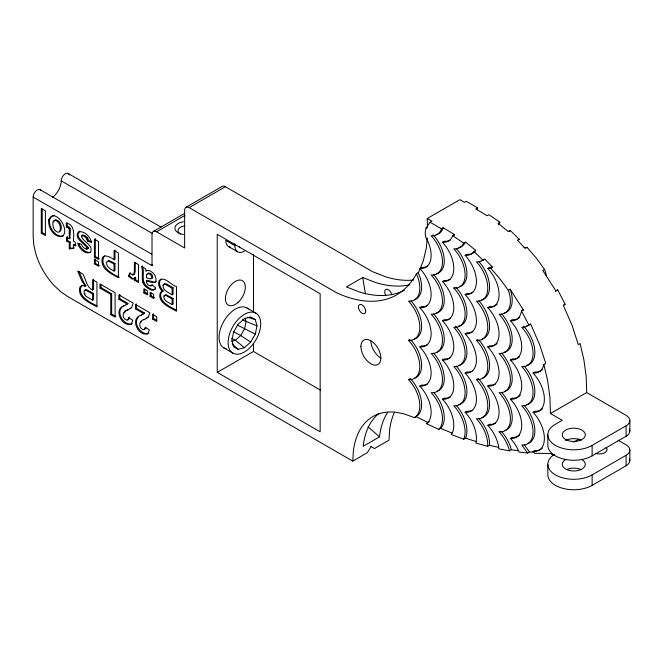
<?xml version="1.0" encoding="UTF-8"?>
<svg xmlns="http://www.w3.org/2000/svg" width="663" height="663" viewBox="0 0 663 663"><rect width="100%" height="100%" fill="white"/><g stroke="black" fill="none" stroke-linecap="round" stroke-linejoin="round"><path stroke-width="0.99" d="M40.758 190.322A5.768 3.332 -60 0 0 36.175 190.77A5.768 3.332 -60 0 0 33.15 197.068L33.15 236.815L33.813 244.954L35.769 253.539A48.689 28.111 60 0 0 54.399 285.811L60.863 291.803L67.576 296.444L352.774 461.1L353.362 451.064A97.37 56.214 60 0 1 395.272 412.187L403.8 413.77L414.441 417.632A26.023 15.025 60 0 0 408.491 379.584A26.023 15.025 60 0 0 419.812 366.506A26.023 15.025 60 0 0 408.491 340.351A26.023 15.025 60 0 0 419.812 327.273A26.023 15.025 60 0 0 408.491 301.118A26.023 15.025 60 0 0 416.72 274.474L416.414 273.869L418.801 271.921L423.384 260.6L426.35 247.78L427.245 237.942M379.087 413.356A97.37 56.214 60 0 0 363.324 445.312L363.274 446.24L379.576 436.826L379.634 435.898A97.37 56.214 60 0 1 387.714 412.32M476.697 441.724L465.525 438.152L463.71 439.196A26.023 15.025 60 0 0 453.782 405.731A26.023 15.025 60 0 0 465.111 392.653A26.023 15.025 60 0 0 453.782 366.506A26.023 15.025 60 0 0 465.111 353.429A26.023 15.025 60 0 0 453.782 327.273A26.023 15.025 60 0 0 465.111 314.196A26.023 15.025 60 0 0 453.782 288.049A26.023 15.025 60 0 0 465.111 274.971A26.023 15.025 60 0 0 453.782 248.816A26.023 15.025 60 0 0 462.02 245.741L463.661 243.139L465.476 242.086L475.694 250.382L475.156 251.236A26.023 15.025 60 0 1 466.918 254.31L465.111 255.354A26.023 15.025 60 0 1 476.432 281.51A26.023 15.025 60 0 1 465.111 294.579A26.023 15.025 60 0 1 476.432 320.735A26.023 15.025 60 0 1 465.111 333.812A26.023 15.025 60 0 1 476.432 359.968A26.023 15.025 60 0 1 465.111 373.045A26.023 15.025 60 0 1 476.432 399.192A26.023 15.025 60 0 1 465.111 412.27A26.023 15.025 60 0 1 476.084 442.362L475.86 443.075L487.636 446.323L487.761 444.964A26.023 15.025 60 0 0 476.432 418.809A26.023 15.025 60 0 0 487.761 405.731A26.023 15.025 60 0 0 476.432 379.576A26.023 15.025 60 0 0 487.761 366.506A26.023 15.025 60 0 0 476.432 340.351A26.023 15.025 60 0 0 487.761 327.273A26.023 15.025 60 0 0 476.432 301.118A26.023 15.025 60 0 0 487.761 288.049A26.023 15.025 60 0 0 476.432 261.893L479.606 261.761L484.844 259.134L492.626 267.255L490.819 268.3L487.761 268.432A26.023 15.025 60 0 1 499.082 294.579A26.023 15.025 60 0 1 487.761 307.657A26.023 15.025 60 0 1 499.082 333.812A26.023 15.025 60 0 1 487.761 346.89A26.023 15.025 60 0 1 499.082 373.045A26.023 15.025 60 0 1 487.761 386.115A26.023 15.025 60 0 1 499.082 412.27A26.023 15.025 60 0 1 487.761 425.348A26.023 15.025 60 0 1 498.733 447.16L498.874 448.884L509.375 450.799L511.19 449.754L517.836 450.658M487.636 446.323L489.451 445.279L489.567 443.912A26.023 15.025 60 0 0 478.901 418.477M509.375 450.799L509.01 449.116A26.023 15.025 60 0 0 499.082 431.886A26.023 15.025 60 0 0 510.411 418.809A26.023 15.025 60 0 0 499.082 392.653A26.023 15.025 60 0 0 510.411 379.576A26.023 15.025 60 0 0 499.082 353.429A26.023 15.025 60 0 0 510.411 340.351A26.023 15.025 60 0 0 499.082 314.196A26.023 15.025 60 0 0 509.01 292.201L508.314 290.286L510.129 289.234L523.264 309.72L521.45 310.765L521.383 311.593A26.023 15.025 60 0 1 510.411 320.735A26.023 15.025 60 0 1 521.731 346.89A26.023 15.025 60 0 1 510.411 359.968A26.023 15.025 60 0 1 521.731 386.115A26.023 15.025 60 0 1 510.411 399.192A26.023 15.025 60 0 1 521.731 425.348A26.023 15.025 60 0 1 510.411 438.425A26.023 15.025 60 0 1 518.64 451.006L519.046 452.116L527.682 453.011L529.497 451.959L533.79 452.174M523.19 310.549L523.264 309.72M555.809 291.72L555.876 290.891L542.74 270.405L544.555 269.36L536.4 258.214L527.052 247.374L523.994 247.506M557.616 290.676L557.691 289.847L555.876 290.891M163.181 285.073C162.112 290.452 168.651 292.532 172.156 294.803L173.06 294.281L173.06 287.676L166.106 283.814L164.54 283.897L163.181 285.073L164.54 283.897M163.976 296.005C162.957 300.903 169.032 302.494 172.156 304.615L173.06 304.093L173.06 298.391L166.106 294.753L163.976 296.005L165.352 294.911M129.575 316.997L128.697 319.45L126.906 320.13C121.254 318.638 122.241 310.375 128.133 309.795M255.305 334.135L256.987 325.906L255.305 319.624L250.705 316.964L244.415 318.654L238.133 324.224L233.533 332.188L231.851 340.417L233.533 346.699L238.133 349.36L244.415 347.677L250.705 342.1L255.305 334.135L237.255 325.019M86.803 249.131L87.151 248.907C85.643 243.246 73.692 239.459 78.176 232.075C84.259 230.061 90.45 237.006 91.643 242.658L87.533 241.009L86.463 238.299L84.218 236.285L82.825 235.655L81.425 235.895C82.287 241.763 93.466 244.44 90.674 251.94C85.726 255.578 78.632 248.177 77.704 243.064L81.566 244.473L82.51 246.611L84.483 248.31L86.803 249.131L88.055 248.385C86.563 242.989 73.386 237.744 79.867 231.072M82.195 236.011L82.734 235.058L85.129 235.763L87.375 237.777L88.436 240.487L91.726 241.813M477.302 209.052L477.667 207.867L466.346 201.328L464.531 202.381L459.857 199.679L427.237 218.508L431.92 221.21L430.105 222.254C426.334 227.301 424.163 230.276 425.762 237.246A26.023 15.025 60 0 1 419.812 268.432A26.023 15.025 60 0 1 431.132 294.587A26.023 15.025 60 0 1 419.812 307.657A26.023 15.025 60 0 1 431.132 333.812A26.023 15.025 60 0 1 419.812 346.89A26.023 15.025 60 0 1 431.132 373.045A26.023 15.025 60 0 1 419.812 386.115A26.023 15.025 60 0 1 428.049 422.273L426.4 423.649L438.732 429.342L441.185 427.768A26.023 15.025 60 0 0 433.602 392.322M454.205 235.464L454.47 234.586L443.24 227.749L441.434 228.793L441.061 229.978A26.023 15.025 60 0 1 431.132 235.738A26.023 15.025 60 0 1 442.461 261.893A26.023 15.025 60 0 1 431.132 274.971A26.023 15.025 60 0 1 442.461 301.118A26.023 15.025 60 0 1 431.132 314.196A26.023 15.025 60 0 1 442.461 340.351A26.023 15.025 60 0 1 431.132 353.429A26.023 15.025 60 0 1 442.461 379.576A26.023 15.025 60 0 1 431.132 392.653A26.023 15.025 60 0 1 439.37 428.812L438.732 429.342M443.24 227.749L442.876 228.926A26.023 15.025 60 0 1 438.898 233.517M454.47 234.586L452.663 235.63L452.39 236.517A26.023 15.025 60 0 1 442.461 242.277A26.023 15.025 60 0 1 453.782 268.432A26.023 15.025 60 0 1 442.461 281.51A26.023 15.025 60 0 1 453.782 307.657A26.023 15.025 60 0 1 442.461 320.735A26.023 15.025 60 0 1 453.782 346.89A26.023 15.025 60 0 1 442.461 359.968A26.023 15.025 60 0 1 453.782 386.115A26.023 15.025 60 0 1 442.461 399.192A26.023 15.025 60 0 1 452.39 432.657L451.213 434.53L463.71 439.196M527.682 453.011L521.731 444.964A26.023 15.025 60 0 0 533.052 431.886A26.023 15.025 60 0 0 521.731 405.731A26.023 15.025 60 0 0 533.052 392.653A26.023 15.025 60 0 0 521.731 366.506A26.023 15.025 60 0 0 533.052 353.429A26.023 15.025 60 0 0 521.731 327.273L524.905 327.141L530.69 324.066L539.583 344.536L545.359 362.147L545.657 363.432L543.851 364.476L542.98 367.277A26.023 15.025 60 0 1 533.052 373.037A26.023 15.025 60 0 1 544.381 399.192A26.023 15.025 60 0 1 533.052 412.27A26.023 15.025 60 0 1 544.381 438.425A26.023 15.025 60 0 1 533.052 451.503L534.585 453.326L550.447 453.467L553.812 455.406M138.658 281.543L135.617 279.778L135.617 277.242L132.948 279.123L132.119 279.073L128.481 276.222L129.749 272.825L132.467 275.037L134.572 274.026L135.235 270.985L135.318 262.647M128.481 276.222L129.384 275.7L130.338 273.156M54.001 221.384L54.814 220.116L56.032 219.76C60.598 220.878 62.811 227.666 60.209 231.379M161.333 292.035C157.678 301.433 170.275 306.778 176.524 310.201M107.489 261.661L109.204 260.542L114.981 263.493L114.981 270.496L114.069 271.018C110.655 269.311 104.887 266.178 106.95 261.504L108.301 261.065L114.069 264.015L114.981 263.493M147.468 274.084L148.446 273.081C150.973 272.684 153.377 275.617 152.631 278.021L151.214 278.352M124.097 312.969L125.895 311.005M140.705 322.558L141.343 321.464M465.476 242.086L463.827 244.697A26.023 15.025 60 0 1 458.771 247.631M475.694 250.382L473.341 252.28A26.023 15.025 60 0 1 465.111 255.354M498.253 224.823L499.902 222.213L488.896 214.704L487.09 215.757L475.86 208.92L477.667 207.867M371.131 446.597L367.269 452.73L352.774 461.1M509.582 231.362L510.12 230.509L511.314 231.478L519.27 239.26L518.623 239.799M416.414 273.869C411.408 283.209 403.891 291.165 394.444 296.079A139.636 80.621 60 0 1 336.464 292.681L189.154 207.627A6.406 3.696 60 0 0 184.629 210.246L184.629 248.012L156.543 231.793A6.406 3.696 60 0 0 152.009 234.412L152.009 265.689L33.15 197.068M127.793 319.98L128.672 317.519L132.749 320.345L131.332 324.141C123.575 324.646 116.058 313.392 121.934 307.16M144.741 319.384C138.849 319.964 137.863 328.226 143.515 329.718L144.998 328.724L145.28 327.108L149.366 329.934L147.94 333.729M145.91 328.202L144.401 329.569M160.952 278.974C157.711 282.645 160.396 288.281 163.521 291.132L161.374 291.844M104.447 255.785C98.48 265.648 111.55 274.018 119.299 277.167M138.542 316.748C132.65 322.972 140.216 334.326 147.982 333.696M133.777 278.717L135.617 277.242M126.169 304.773L127.909 303.422L119.779 298.723L118.868 299.245L118.868 294.853L133.23 303.148L131.838 307.06L130.097 308.651M127.909 303.422L123.708 306.082M142.777 314.361L144.526 313.011L136.387 308.312L135.476 308.834L135.476 304.441L136.387 303.919M144.526 313.011L140.324 315.671M81.773 285.562C75.996 295.11 90.11 302.792 97.013 305.875M146.705 318.248L148.446 316.649L149.846 312.737L135.476 304.441M148.769 316.657L143.838 319.906M155.656 288.927C152.391 291.521 148.23 287.245 145.719 285.272C140.946 279.877 144.924 272.037 142.396 265.813M133.13 275.012L134.075 273.57L134.332 271.507L134.415 262.25L138.509 264.62L138.509 282.504L134.705 280.308L134.705 277.764M484.844 259.134L481.421 260.708M530.69 324.066L526.712 326.088M563.923 305.179L565.116 304.184L557.691 289.847M426.4 423.649L429.309 421.685M156.302 281.435L154.545 282.239L147.31 280.316L146.399 280.847C146.075 283.441 148.429 285.728 150.891 285.935L152.357 285.049M162.286 291.322L160.421 292.557C156.708 302.361 170.159 307.574 176.474 311.22L176.474 286.532C171.253 285.538 164.499 275.584 159.244 280.466C157.429 284.394 159.692 288.927 162.617 291.654M150.891 285.935L151.885 284.767L155.606 287.684C153.866 293.369 147.269 288.19 144.816 285.794C140.042 280.399 144.02 272.559 141.484 266.335L145.545 268.681L146.084 270.943L147.169 270.537A9.116 5.263 60 0 1 150.882 271.358L153.02 272.965A6.34 3.655 60 0 1 155.25 276.173C156.07 278.145 156.717 281.162 154.645 282.571L152.266 282.554L146.399 280.847M88.055 248.385L86.778 248.459M124.619 305.56C112.271 308.883 122.655 328.831 132.235 323.619M141.227 315.149C128.879 318.472 139.263 338.42 148.844 333.207M127.23 310.317L131.001 308.129M41.305 233.185L45.399 235.547L45.399 210.859L41.305 208.497L41.305 233.185L42.208 232.655L45.49 234.553M69.292 248.849L73.402 248.459L73.402 244.912L75.284 245.998L75.284 242.227L73.402 241.141C73.891 234.818 74.911 224.227 66.151 223.149L66.499 227.019L67.411 226.497C72.756 227.384 69.027 234.868 70.195 238.241L69.292 238.763L66.491 237.147L66.491 240.918L69.292 242.534L70.195 242.012L70.195 248.327L69.292 248.849L69.292 242.534M66.499 227.019L68.148 227.517L69.06 226.995M68.148 227.517L68.844 228.155L69.748 227.624M69.292 238.763L69.209 228.959L70.112 228.437M66.491 240.918L67.394 240.396L70.195 242.012M81.425 235.895L82.734 235.058M73.402 244.912L74.306 244.39L76.187 245.476M86.463 238.299L87.375 237.777M87.135 239.567L88.038 239.045M87.533 241.009L88.436 240.487M86.861 247.34L87.765 246.818M87.168 247.912L88.071 247.39M87.267 248.434L88.171 247.912M94.403 257.037L98.497 259.399L98.497 241.514L94.403 239.152L94.403 257.037L95.306 256.506L99.4 258.877M94.403 259.457L98.497 261.827L98.497 266.203L94.403 263.833L94.403 259.457L95.306 258.935M185.955 207.312L222.188 186.394A6.406 3.696 60 0 1 225.395 186.709L372.705 271.755L385.468 276.744A139.636 80.621 60 0 0 413.753 280.018M189.154 207.627L225.395 186.709M94.403 263.833L95.306 263.31L99.4 265.681M153.335 231.478L184.273 213.619M156.543 231.793L184.828 215.467M114.069 259.821L114.069 250.506L118.387 253.001L118.387 277.689C111.699 273.927 101.762 269.858 102.011 260.634C101.63 252.578 110.704 256.879 114.069 259.821L114.981 259.299L114.981 249.984M85.096 286.25L81.715 280.656L77.72 271.092L82.883 274.076C86.057 279.256 86.397 287.261 92.621 290.004L92.621 279.695L96.939 282.189L96.939 306.878C90.085 302.718 78.408 298.723 79.543 288.587C79.635 285.712 82.958 284.957 85.096 286.25L85.999 285.728L83.687 282.322L78.996 271.474M84.914 290.626A3.29 1.898 60 0 1 86.455 289.64L93.524 293.419L93.524 299.684L92.621 300.206L86.099 296.361L84.474 294.455L85.386 293.933M92.621 290.004L93.524 289.482L93.524 279.173M100.03 288.132L110.762 294.331L110.762 314.66L115.08 317.146L115.08 292.665L100.03 283.979L100.03 288.132L100.933 287.609L111.666 293.808L111.666 314.129L115.984 316.624M84.474 294.455L84.01 291.156A3.29 1.898 60 0 1 85.552 290.162L92.621 293.941L93.524 293.419M146.084 270.943L146.987 270.421M134.705 280.308L135.617 279.778M110.762 294.331L111.666 293.808M142.926 282.803L143.83 282.281M143.846 292.806L147.377 294.844L147.377 290.784L143.846 288.753L143.846 292.806L144.758 292.284L147.401 293.808M110.762 314.66L111.666 314.129M150.136 296.436L153.65 298.466L153.65 294.405L150.136 292.375L150.136 296.436L151.04 295.913L154.554 297.944M163.628 284.419L165.203 284.336L172.156 288.198L173.06 287.676M164.449 295.433L166.189 295.549L172.156 298.914L173.06 298.391M152.647 314.353L156.741 316.715L156.741 321.447L152.647 319.085L152.647 314.353L153.551 313.831M152.647 319.085L153.551 318.563L156.824 320.453M143.515 329.718L144.418 329.196M425.654 228.072L427.577 226.978M409.734 284.792A139.636 80.621 60 0 1 375.507 282.504L362.736 277.507L346.426 286.922L359.197 291.919A139.636 80.621 60 0 0 404.405 290.328M442.461 242.277L444.276 241.233A26.023 15.025 60 0 0 450.227 240.056M217.24 372.391L320.154 431.812L320.154 293.726L217.24 234.304L217.24 372.391L253.481 351.473L320.594 390.225M419.812 268.432L421.627 267.388A26.023 15.025 60 0 0 427.577 266.211M499.902 222.213L498.087 223.257L508.306 231.553L510.12 230.509M442.461 281.51L444.276 280.457A26.023 15.025 60 0 0 450.227 279.289M519.27 239.26L517.463 240.304L525.245 248.426L527.052 247.374M419.812 307.657L421.627 306.613A26.023 15.025 60 0 0 427.577 305.444M453.782 288.049L454.992 287.344M487.761 268.432L489.567 267.388L492.626 267.255M465.111 294.579L466.918 293.535A26.023 15.025 60 0 0 472.876 292.366M408.491 340.351L409.693 339.655M442.461 320.735L444.276 319.69A26.023 15.025 60 0 0 450.227 318.513M419.812 346.89L421.627 345.846A26.023 15.025 60 0 0 427.577 344.669M487.761 307.657L489.567 306.613A26.023 15.025 60 0 0 497.109 304.267M465.111 333.812L466.918 332.768A26.023 15.025 60 0 0 472.876 331.591M408.491 379.584L409.693 378.88M442.461 359.968L444.276 358.923A26.023 15.025 60 0 0 450.227 357.747M476.432 340.351L477.642 339.655M510.411 320.735L512.217 319.69A26.023 15.025 60 0 0 519.751 317.337M419.812 386.115L421.627 385.07A26.023 15.025 60 0 0 427.577 383.902M487.761 346.89L489.567 345.846A26.023 15.025 60 0 0 497.109 343.492M565.116 304.184L563.301 305.237L572.194 325.707L578.277 344.603L580.084 343.558L583.871 359.669L586.183 376.534L586.689 392.579L626.096 415.336A12.812 7.401 0 0 1 626.096 425.795L626.096 436.254L592.125 455.871A25.948 14.976 0 0 1 563.848 459.119A25.948 14.976 0 0 1 547.837 445.279L547.837 434.812M465.111 373.045L466.918 371.993A26.023 15.025 60 0 0 471.998 371.263M442.461 399.192L444.276 398.148A26.023 15.025 60 0 0 450.227 396.971M476.432 379.576L477.642 378.88M510.411 359.968L512.217 358.915A26.023 15.025 60 0 0 519.751 356.57M414.317 417.682L416.248 416.588A26.023 15.025 60 0 0 410.298 378.532M487.761 386.115L489.567 385.07A26.023 15.025 60 0 0 495.526 383.902M465.111 412.27L466.918 411.226A26.023 15.025 60 0 0 471.998 410.496M533.052 373.037L534.867 371.993A26.023 15.025 60 0 0 542.4 369.647M510.411 399.192L512.217 398.148A26.023 15.025 60 0 0 520.455 395.073M487.761 425.348L489.567 424.303A26.023 15.025 60 0 0 495.526 423.127M499.082 431.886L500.292 431.19M533.052 412.27L534.867 411.226A26.023 15.025 60 0 0 542.4 408.872M543.851 364.476L547.63 380.587L549.942 397.46L550.447 413.505L586.689 392.579M510.411 438.425L512.217 437.381A26.023 15.025 60 0 0 519.751 435.027M533.052 451.503L534.867 450.45A26.023 15.025 60 0 0 542.4 448.105M573.694 442.138L578.998 439.072M550.447 413.505L562.224 420.301L555.437 424.221A25.948 14.976 0 0 0 555.437 445.412A25.948 14.976 0 0 0 592.125 445.412L626.096 425.795M554.5 454.288A25.948 14.976 0 0 0 555.917 475.18A25.948 14.976 0 0 0 592.125 474.907L626.096 455.29A12.812 7.401 0 0 0 626.096 444.832L618.073 440.199M547.837 464.315L547.837 474.774A25.948 14.976 0 0 0 563.848 488.614A25.948 14.976 0 0 0 592.125 485.366L626.096 465.757A12.812 7.401 0 0 0 629.411 458.614M63.275 235.837C53.471 238.804 43.12 218.243 54.341 215.243M231.793 341.238L235.357 340.276L240.702 335.536L244.622 328.757L246.048 321.762L245.095 318.199M90.392 252.495C85.27 252.719 80.198 248.285 78.88 243.387M127.81 319.607L128.697 319.45M70.195 248.327L74.306 247.937M134.034 274.482L132.583 274.192M133.851 278.601L132.086 278.145L129.384 275.7M498.593 447.368L489.451 445.279M247.531 317.287L255.305 319.624M256.987 325.906L242.36 319.873M452.116 433.13L440.547 428.298M428.207 422.596L416.124 416.637M233.384 331.715L240.702 335.536L250.705 342.1M231.743 338.287L235.357 340.276L244.415 347.677M430.105 222.254L441.434 228.793M244.415 251.144A13.517 7.807 -60 0 1 234.859 245.633L225.801 240.396A13.517 7.807 -60 0 0 230.583 247.2M228.602 246.586L237.661 251.816M68.198 173.507L161.142 227.169M69.25 175.007A5.768 3.332 -60 0 0 64.783 174.137A5.768 3.332 -60 0 0 61.236 180.85L152.391 233.484M246.893 307.964L255.951 313.193A23.064 13.318 -60 0 1 248.642 348.912A23.064 13.318 -60 0 1 228.669 337.384A23.064 13.318 -60 0 1 255.951 313.193M40.111 189.717L151.819 254.219M223.829 347.901L232.887 353.139M118.868 299.245L127.006 303.944M135.476 308.834L143.614 313.533M370.924 446.481L374.512 448.544L389.007 440.182L389.595 430.146A97.37 56.214 60 0 1 394.253 412.784M452.663 235.63L463.661 243.139M473.879 251.426L483.037 260.178M368.015 426.864L379.576 436.826M232.224 343.799L238.133 349.36M490.819 268.3L500.159 279.131L508.314 290.286M524.176 444.674L529.497 451.959M521.45 310.765L528.875 325.11M418.229 272.825L418.535 273.429A26.023 15.025 60 0 1 414.45 299.693M68.844 228.155L69.209 228.959M544.555 269.36L545.251 271.275A26.023 15.025 60 0 1 546.295 275.858M510.129 289.234L510.825 291.148A26.023 15.025 60 0 1 504.071 313.019M511.19 449.754L510.825 448.064A26.023 15.025 60 0 0 501.551 431.555M362.736 277.507L365.429 293.858M67.062 222.619L67.411 226.497M427.237 218.508L427.469 227.019M629.85 420.566L629.85 431.025M629.85 450.061L629.85 460.528M626.096 455.29L626.096 465.757M592.125 445.412L592.125 455.871M592.125 474.907L592.125 485.366M253.481 254.6L253.481 312.314M253.481 343.227L253.481 351.473M234.859 243.619L234.859 245.633M172.156 288.198L172.156 294.803M172.156 298.914L172.156 304.615M153.551 314.776L153.551 318.563M151.04 292.872L151.04 295.913M147.31 280.316L147.31 280.789M144.758 289.242L144.758 292.284M136.387 304.798L136.387 308.312M119.779 294.331L119.779 298.723M114.069 264.015L114.069 271.018M100.933 284.286L100.933 287.609M95.306 238.63L95.306 256.506M95.306 259.813L95.306 263.31M92.621 293.941L92.621 300.206M67.394 236.625L67.394 240.396M42.208 209.002L42.208 232.655M226.307 348.821A23.064 13.318 -60 0 1 223.456 321.936A23.064 13.318 -60 0 1 248.294 308.999M581.932 459.608A11.528 6.655 0 0 1 581.932 469.023A11.528 6.655 0 0 1 565.622 469.023A11.528 6.655 0 0 1 565.622 459.608M606.032 447.318A7.691 4.442 0 0 1 604.805 452.68A7.691 4.442 0 0 1 595.531 453.384M565.622 440.572A11.528 6.655 0 0 1 581.194 440.182M61.236 180.85A14.097 8.138 -60 0 1 52.568 197.259M629.411 429.11A12.812 7.401 0 0 1 626.096 436.254M380.852 358.061A14.097 8.138 60 0 1 370.89 340.799M501.551 313.864A26.023 15.025 60 0 1 512.159 337.608A26.023 15.025 60 0 1 504.071 352.244M501.551 353.097A26.023 15.025 60 0 1 505.04 391.228M501.551 392.322A26.023 15.025 60 0 1 505.04 430.461M523.546 326.229A26.023 15.025 60 0 1 534.776 350.246A26.023 15.025 60 0 1 526.712 365.321M524.201 366.175A26.023 15.025 60 0 1 534.809 389.91A26.023 15.025 60 0 1 526.712 404.554M524.201 405.4A26.023 15.025 60 0 1 527.69 443.53M456.252 405.4A26.023 15.025 60 0 1 465.525 438.152M152.009 265.689A5.768 3.332 -60 0 1 152.15 264.388M385.767 295.375A5.122 2.959 60 0 1 386.537 289.242A5.122 2.959 60 0 1 391.841 294.861M566.368 469.677A11.528 6.655 0 0 1 581.194 469.677M240.188 247.432A8.453 4.881 -60 0 1 239.244 246.553M456.252 248.484A26.023 15.025 60 0 1 459.741 286.615M456.252 366.175A26.023 15.025 60 0 1 466.868 389.91A26.023 15.025 60 0 1 458.771 404.554M456.252 287.717A26.023 15.025 60 0 1 466.868 311.453A26.023 15.025 60 0 1 458.771 326.097M455.597 326.229A26.023 15.025 60 0 1 466.835 350.255A26.023 15.025 60 0 1 458.771 365.321M478.901 261.562A26.023 15.025 60 0 1 489.509 285.297A26.023 15.025 60 0 1 481.421 299.941M478.901 300.787A26.023 15.025 60 0 1 482.391 338.926M478.901 340.02A26.023 15.025 60 0 1 482.391 378.15M478.247 378.532A26.023 15.025 60 0 1 489.485 402.557A26.023 15.025 60 0 1 481.421 417.624M410.961 300.787A26.023 15.025 60 0 1 414.45 338.926M410.961 340.02A26.023 15.025 60 0 1 414.45 378.15M433.602 313.864A26.023 15.025 60 0 1 437.091 351.995M433.602 353.097A26.023 15.025 60 0 1 437.091 391.228M432.947 234.694A26.023 15.025 60 0 1 444.185 258.719A26.023 15.025 60 0 1 436.121 273.786M433.602 274.639A26.023 15.025 60 0 1 444.218 298.375A26.023 15.025 60 0 1 436.121 313.019M438.028 233.964A26.023 15.025 60 0 1 436.121 234.561M183.452 234.561A11.528 6.655 0 0 1 174.908 228.13A11.528 6.655 0 0 1 183.452 221.707M180.46 234.097A8.453 4.881 0 0 1 184.248 225.926M146.564 274.606L146.399 277.764L150.31 278.874L151.728 278.543C152.465 276.148 150.07 273.206 147.542 273.604L146.564 274.606M48.755 219.843C47.703 227.417 53.952 237.959 62.372 236.359C70.8 229.754 54.499 206.707 48.755 219.843M53.098 221.906C52.186 225.801 53.736 231.23 58.079 232.257L59.297 231.901C61.908 228.188 59.695 221.401 55.128 220.282L53.91 220.638L53.098 221.906M237.942 302.51A14.097 8.138 -60 0 0 242.409 280.681A14.097 8.138 -60 0 0 225.735 295.466A14.097 8.138 -60 0 0 237.942 302.51M565.622 439.519A11.528 6.655 0 0 0 584.915 436.536A11.528 6.655 0 0 0 570.793 428.389A11.528 6.655 0 0 0 565.622 439.519M360.921 346.55A14.097 8.138 60 0 0 375.871 365.147A14.097 8.138 60 0 0 375.871 345.216A14.097 8.138 60 0 0 360.921 346.55M358.559 308.129A5.122 2.959 60 0 0 364.617 313.524A5.122 2.959 60 0 0 363.009 305.585A5.122 2.959 60 0 0 358.559 308.129"/></g></svg>
